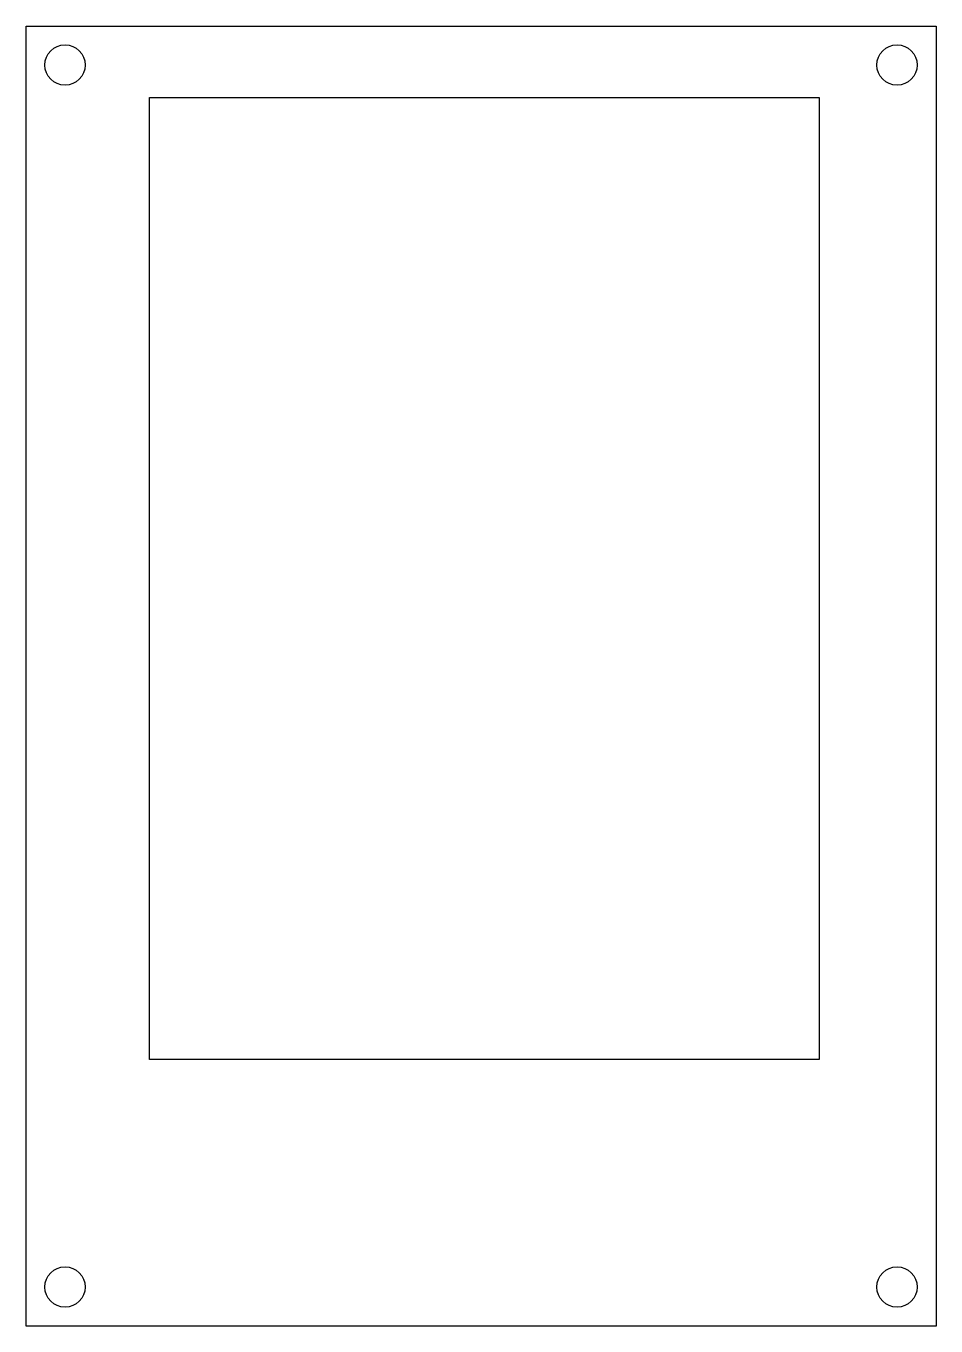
# Model space of a CAD drawing. Header units: millimetres. Extents: x -10 to 60, y -13 to 87.
import ezdxf

# ---------------------------------------------------------------- set-up
doc = ezdxf.new("R2010")
doc.units = ezdxf.units.MM
doc.layers.get('0').update_dxf_attribs({"linetype": 'CONTINUOUS'})

msp = doc.modelspace()

# ---------------------------------------------------------------- linework, layer by layer
for points in [[(-10, 87.37), (60, 87.37), (60, -12.63), (-10, -12.63)], [(-0.5, 81.87), (51, 81.87), (51, 7.87), (-0.5, 7.87)]]:
    msp.add_lwpolyline(points, close=True)
for centre in [(-7, 84.37), (57, 84.37), (-7, -9.63), (57, -9.63)]:
    msp.add_circle(centre, 1.55)

doc.saveas('drawing.dxf')
